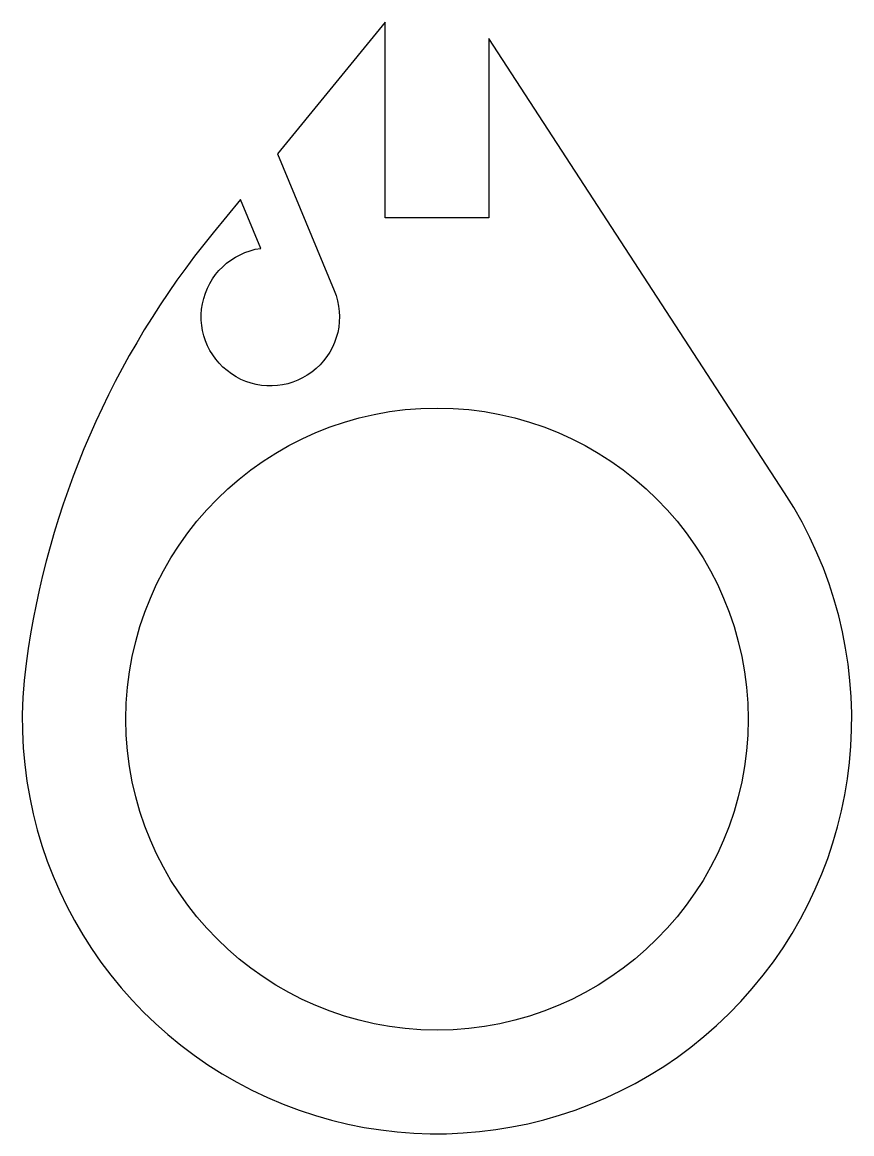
# Model space of a CAD drawing. Header units: millimetres. Extents: x -12 to 12, y -12 to 20.2.
import ezdxf

# ---------------------------------------------------------------- set-up
doc = ezdxf.new("R2010")
doc.units = ezdxf.units.MM
doc.layers.get('0').update_dxf_attribs({"linetype": 'CONTINUOUS'})

msp = doc.modelspace()

# ---------------------------------------------------------------- linework, layer by layer
msp.add_lwpolyline([(-2.974, 12.406, -2.923988), (-5.101, 13.621), (-5.688, 15.038), (-6.478, 14.071, 0.138453), (-11.891, 1.612, 1.438468), (10.058, 6.545), (1.5, 19.695), (1.5, 14.5), (-1.5, 14.5), (-1.5, 20.164), (-4.61, 16.357)], format="xyb", close=True)
msp.add_circle((0, 0), 9)

doc.saveas('drawing.dxf')
